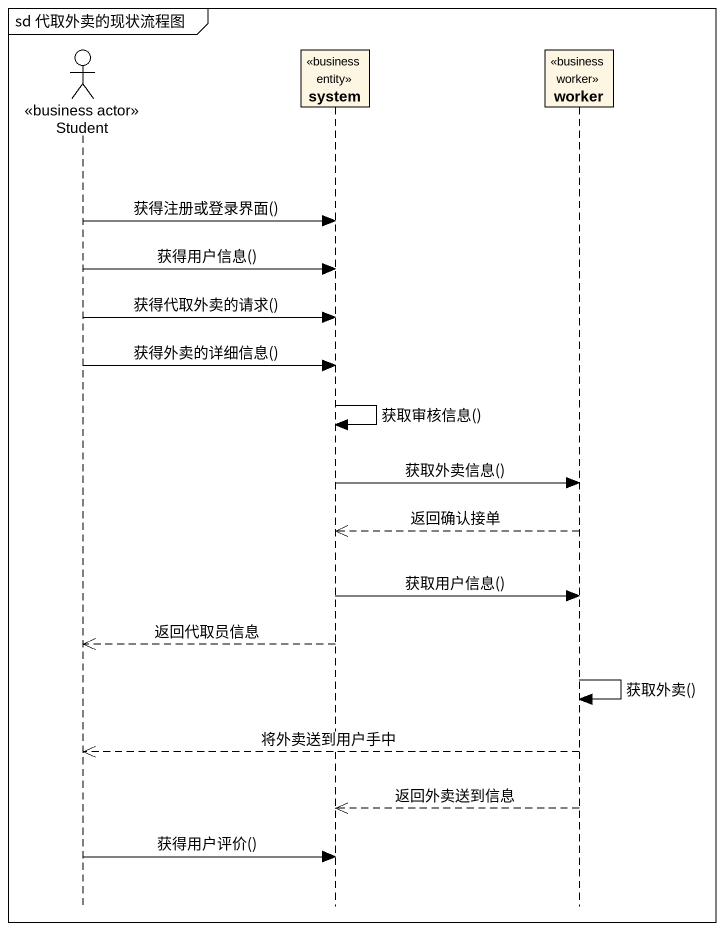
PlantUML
@startuml
mainframe sd 代取外卖的现状流程图
hide footbox
actor Student <<business actor>>
participant system <<business entity>>
participant worker <<business worker>>

Student -> system : 获得注册或登录界面()
Student -> system : 获得用户信息()
Student -> system : 获得代取外卖的请求()
Student -> system : 获得外卖的详细信息()
system -> system : 获取审核信息()
system -> worker : 获取外卖信息()
worker -->> system : 返回确认接单
system -> worker : 获取用户信息()
system -->> Student : 返回代取员信息
worker -> worker : 获取外卖()
worker -->> Student : 将外卖送到用户手中
worker -->> system : 返回外卖送到信息
Student -> system : 获得用户评价()
@enduml
